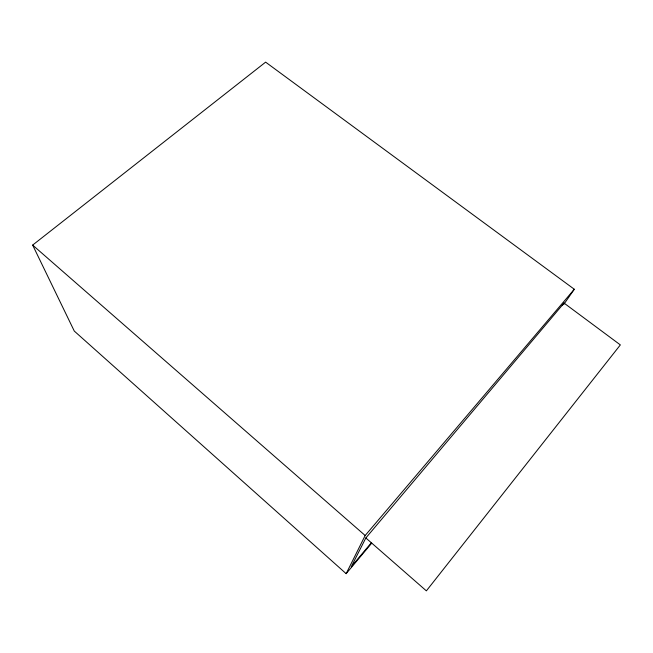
<?xml version="1.0" encoding="UTF-8"?>
<svg xmlns="http://www.w3.org/2000/svg" width="653" height="653" viewBox="0 0 653 653"><rect width="100%" height="100%" fill="white"/><g stroke="black" fill="none" stroke-linecap="round" stroke-linejoin="round"><path stroke-width="0.98" d="M346.155 573.669L365.174 535.517L574.305 289.246L265.624 62.141L32.65 245.095L74.279 331.063L346.155 573.669L371.688 543.206M365.851 537.966L426.368 590.859L620.35 344.906L564.037 303.082L365.851 537.966L351.224 566.747L371.508 542.553M562.298 305.588L564.037 303.082M563.833 304.331L574.305 289.246M32.65 245.095L365.174 535.517"/></g></svg>
